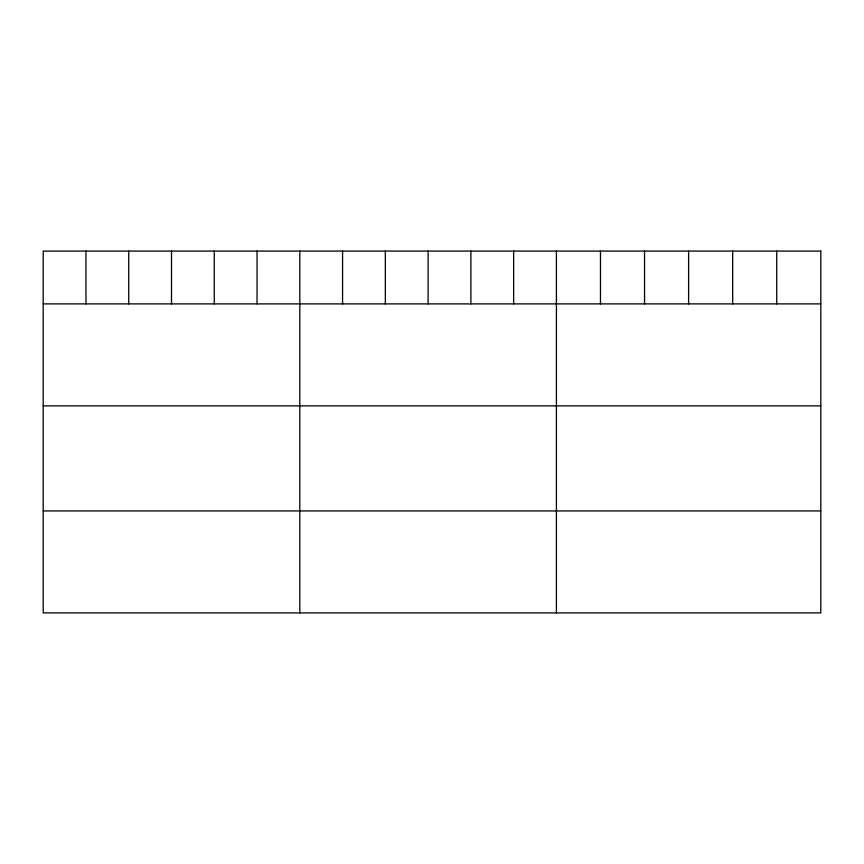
<?xml version="1.0" encoding="UTF-8"?>
<svg xmlns="http://www.w3.org/2000/svg" width="864" height="864" viewBox="0 0 864 864"><rect width="100%" height="100%" fill="white"/><g stroke="black" fill="none" stroke-linecap="round" stroke-linejoin="round"><path stroke-width="1.3" d="M43.2 303.89L820.8 303.89M43.2 405.864L820.8 405.864M43.2 510.937L820.8 510.937M776.736 251.089L776.736 303.89M732.672 251.089L732.672 303.89M688.608 251.089L688.608 303.89M644.544 251.089L644.544 303.89M600.48 251.089L600.48 303.89M556.416 251.089L556.416 612.911M513.648 251.089L513.648 303.89M470.88 251.089L470.88 303.89M428.112 251.089L428.112 303.89M385.344 251.089L385.344 303.89M342.576 251.089L342.576 303.89M299.808 251.089L299.808 612.911M257.04 251.089L257.04 303.89M214.272 251.089L214.272 303.89M171.504 251.089L171.504 303.89M128.736 251.089L128.736 303.89M85.968 251.089L85.968 303.89M820.8 251.089L43.2 251.089L43.2 612.911L820.8 612.911L820.8 251.089"/></g></svg>
